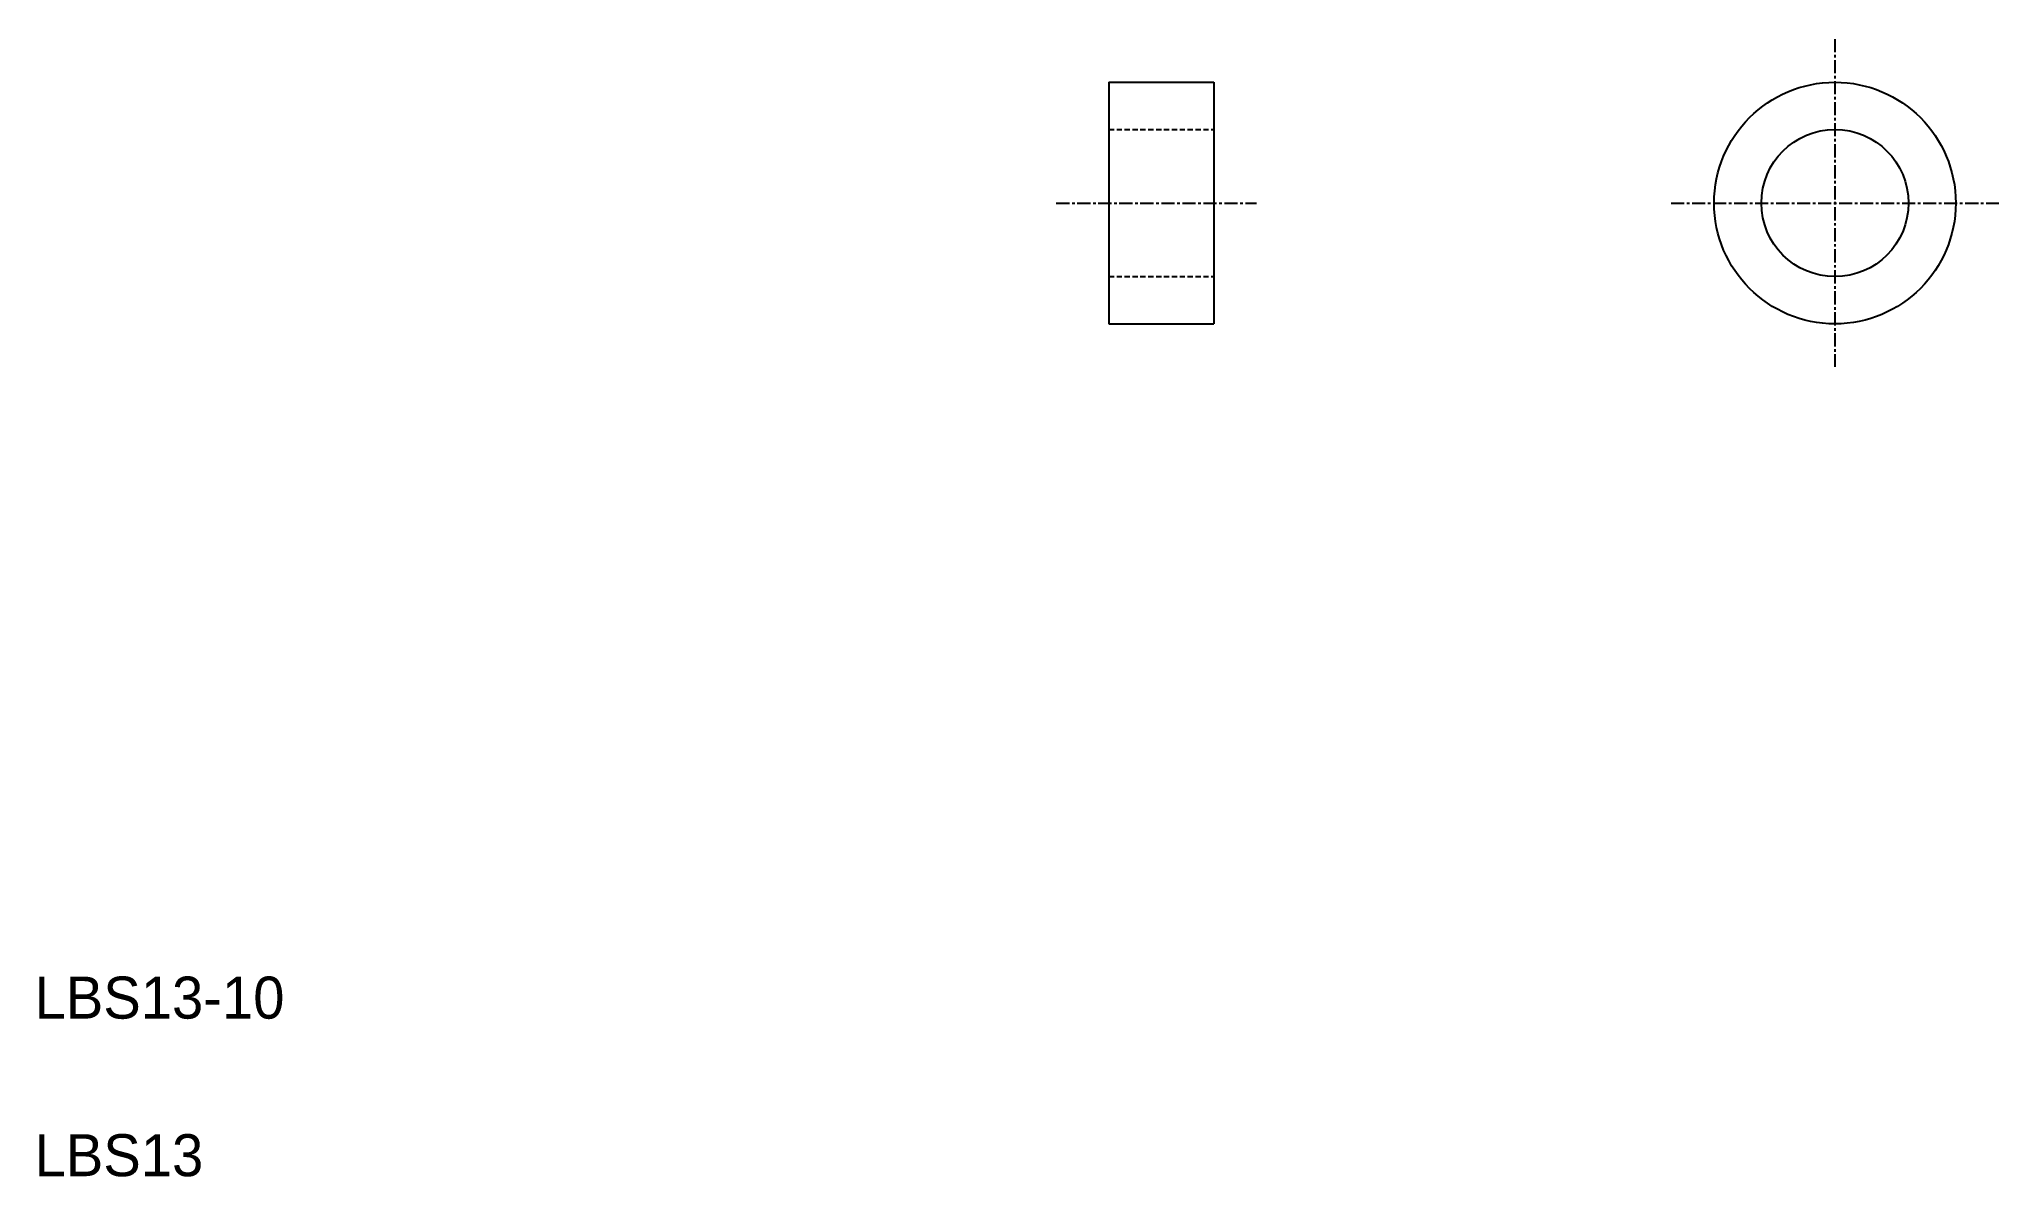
# Model space of a CAD drawing. Extents: x 10 to 197, y 10 to 118.
import ezdxf

# ---------------------------------------------------------------- set-up
doc = ezdxf.new("R2010")
doc.units = 0
doc.linetypes.add('CENTER', pattern=[2, 1.25, -0.25, 0.25, -0.25])
doc.linetypes.add('DASHED', pattern=[0.75, 0.5, -0.25])
doc.layers.get('0').update_dxf_attribs({"linetype": 'CONTINUOUS'})
doc.layers.add('CENTER', color=1, linetype='CENTER')

msp = doc.modelspace()

# ---------------------------------------------------------------- linework, layer by layer
at = {"color": 7, "linetype": 'CONTINUOUS'}
for p, q in [((112.27, 114.13), (112.27, 91.13)), ((112.27, 114.13), (122.27, 114.13)), ((114.77, 114.13), (114.77, 114.13)), ((117.27, 114.13), (117.27, 114.13)), ((122.27, 114.13), (122.27, 91.13)), ((112.27, 91.13), (122.27, 91.13))]:
    msp.add_line(p, q, dxfattribs=at)
at = {"color": 3, "linetype": 'DASHED'}
for p, q in [((112.27, 109.63), (122.27, 109.63)), ((112.27, 95.63), (122.27, 95.63))]:
    msp.add_line(p, q, dxfattribs=at)
at = {"color": 7, "linetype": 'CONTINUOUS'}
for radius in [11.5, 7]:
    msp.add_circle((181.4, 102.63), radius, dxfattribs=at)
at = {"layer": 'CENTER', "color": 1, "linetype": 'CENTER'}
for p, q in [((181.4, 118.23), (181.4, 87.03)), ((107.27, 102.63), (126.34, 102.63)), ((165.8, 102.63), (197, 102.63))]:
    msp.add_line(p, q, dxfattribs=at)

# ---------------------------------------------------------------- texts
for s, p in [('LBS13-10', (10, 25)), ('LBS13', (10, 10))]:
    msp.add_text(s, height=4).set_placement(p)

doc.saveas('drawing.dxf')
